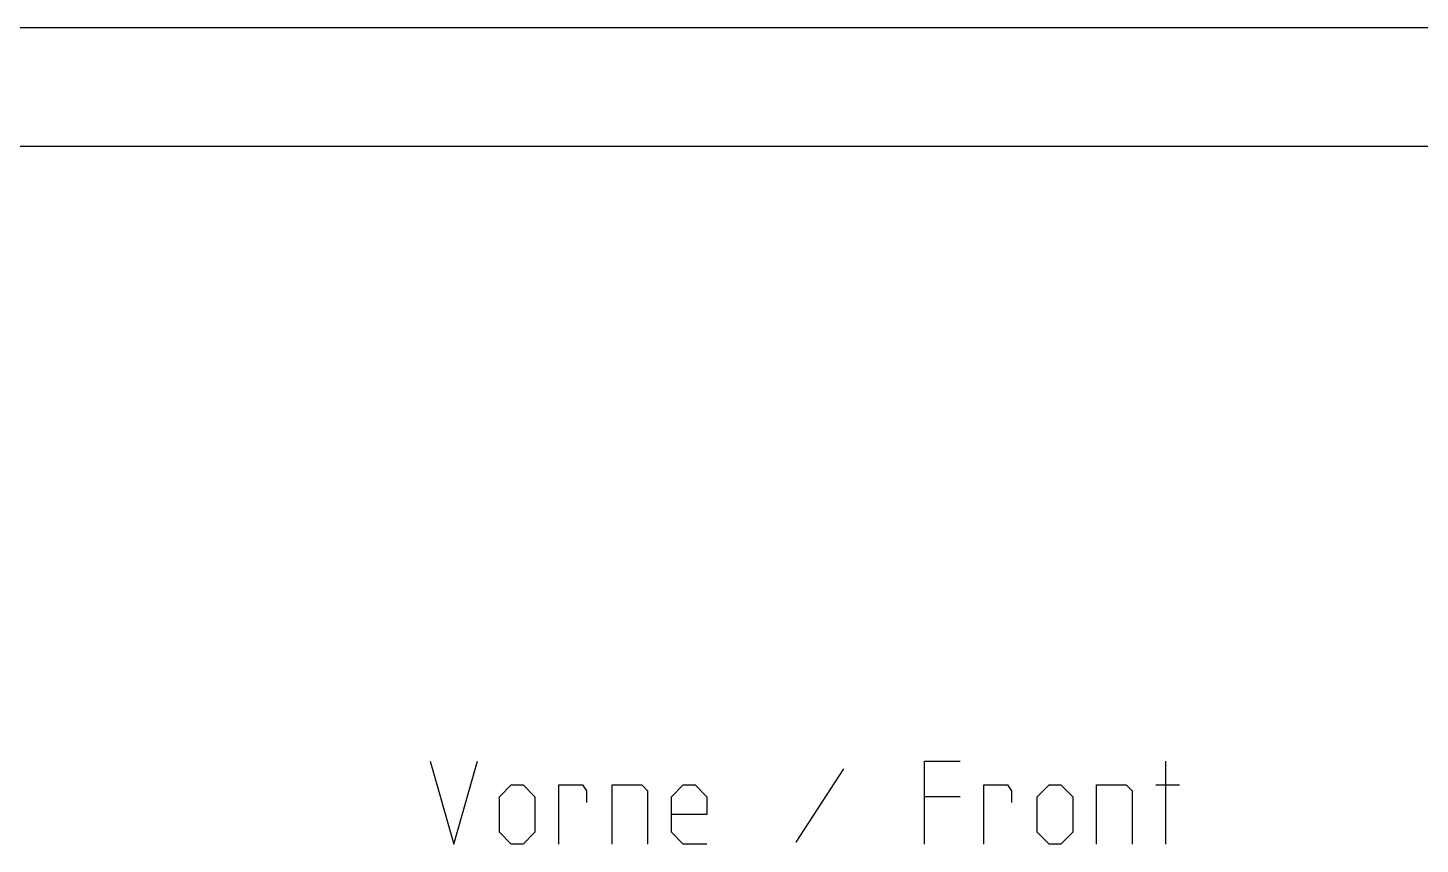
# Model space of a CAD drawing. Extents: x 0 to 420, y 0 to 297.
# Drawn here: x 106.2 to 164.9, y 262.6 to 297 of the extents above; entities that cross this region are included whole.
import ezdxf

# ---------------------------------------------------------------- set-up
doc = ezdxf.new("R2010")
doc.units = 0
doc.header["$LTSCALE"] = 23.1
doc.layers.add('10300_FRONT_GERMAN_ENGLISH', color=7, linetype='CONTINUOUS')
doc.layers.add('90000_FRAME', color=7, linetype='CONTINUOUS')

msp = doc.modelspace()

# ---------------------------------------------------------------- linework, layer by layer
at = {"layer": '10300_FRONT_GERMAN_ENGLISH', "color": 7, "linetype": 'CONTINUOUS'}
for p, q in [((154.204, 262.61), (154.204, 266.11)), ((140.621, 265.777), (138.621, 262.694)), ((153.787, 265.11), (154.787, 265.11)), ((145.537, 264.61), (144.037, 264.61))]:
    msp.add_line(p, q, dxfattribs=at)
for points in [[(123.204, 266.11), (124.204, 262.61), (125.204, 266.11)], [(144.037, 262.61), (144.037, 266.11), (145.537, 266.11)], [(126.121, 263.11), (126.121, 264.61), (126.621, 265.11), (127.121, 265.11), (127.621, 264.61), (127.621, 263.11), (127.121, 262.61), (126.621, 262.61), (126.121, 263.11)], [(128.621, 262.61), (128.621, 265.11), (129.621, 265.11), (129.787, 264.86), (129.787, 264.36)], [(130.871, 262.61), (130.871, 265.11), (132.121, 265.11), (132.371, 264.86), (132.371, 262.61)], [(134.871, 262.61), (133.871, 262.61), (133.371, 263.11), (133.371, 264.61), (133.871, 265.11), (134.371, 265.11), (134.871, 264.61), (134.871, 263.86), (133.371, 263.86)], [(146.537, 262.61), (146.537, 265.11), (147.537, 265.11), (147.704, 264.86), (147.704, 264.36)], [(148.787, 263.11), (148.787, 264.61), (149.287, 265.11), (149.787, 265.11), (150.287, 264.61), (150.287, 263.11), (149.787, 262.61), (149.287, 262.61), (148.787, 263.11)], [(151.287, 262.61), (151.287, 265.11), (152.537, 265.11), (152.787, 264.86), (152.787, 262.61)]]:
    msp.add_lwpolyline(points, dxfattribs=at)
at = {"layer": '90000_FRAME', "color": 7, "linetype": 'CONTINUOUS'}
for p, q in [((420, 297), (0, 297)), ((415, 292), (5, 292))]:
    msp.add_line(p, q, dxfattribs=at)

doc.saveas('drawing.dxf')
